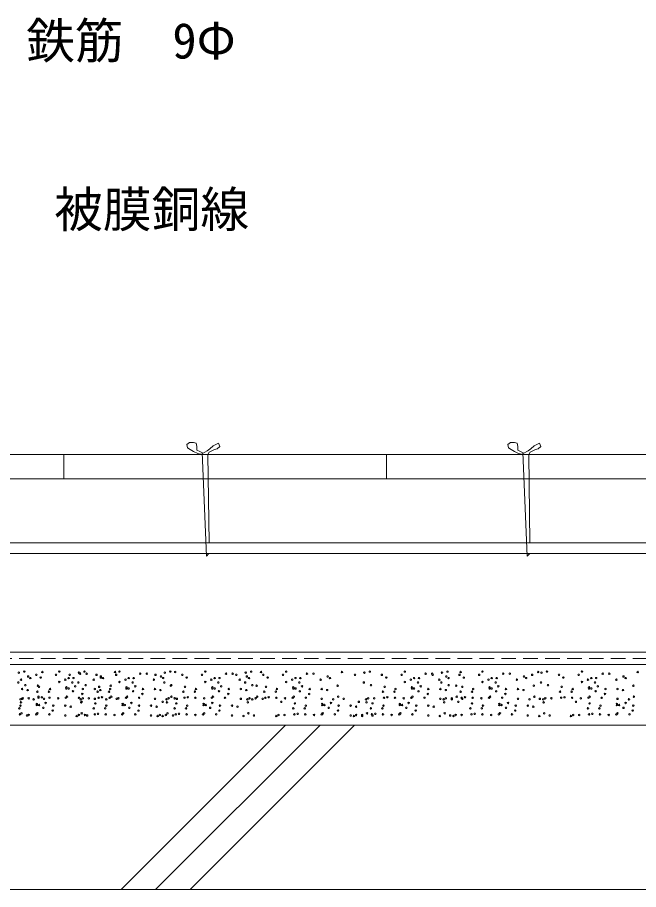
# Model space of a CAD drawing. Units: millimetres, scale not verified. Extents: x -4065 to 3935, y -2767 to 2633.
# Drawn here: x -1073 to -563, y 154 to 870 of the extents above; entities that cross this region are included whole.
import ezdxf
from ezdxf.enums import TextEntityAlignment as Align

# ---------------------------------------------------------------- set-up
doc = ezdxf.new("R2010")
doc.units = ezdxf.units.MM
doc.header["$LTSCALE"] = 10
doc.linetypes.add('DASHED1', pattern=[1.8, 1.2, -0.6])
for name, color, linetype, lineweight in [('0-0_0', 3, 'Continuous', 18), ('0-2_2-0', 7, 'Continuous', 18), ('0-3_2-1', 7, 'Continuous', 18)]:
    doc.layers.add(name, color=color, linetype=linetype, lineweight=lineweight)
doc.styles.add('ＭＳ ゴシック', font='')
doc.styles.get('ＭＳ ゴシック').set_extended_font_data('MS Gothic')

msp = doc.modelspace()

# ---------------------------------------------------------------- linework, layer by layer
at = {"layer": '0-0_0'}
for p, q in [((-1913.51, 511.18), (1167.57, 511.18)), ((-1034.49, 511.18), (-1034.49, 491.18)), ((-769.49, 511.18), (-769.49, 491.18)), ((-1913.51, 491.18), (1167.57, 491.18))]:
    msp.add_line(p, q, dxfattribs=at)
at = {"layer": '0-2_2-0'}
for p, q in [((-920.99, 512.72), (-917.42, 427.66)), ((-915.33, 438.68), (-916.28, 511.18)), ((-657.56, 512.72), (-653.98, 427.66)), ((-651.9, 438.68), (-652.85, 511.18)), ((-1913.51, 438.68), (1167.57, 438.68)), ((-1913.51, 429.68), (1167.57, 429.68)), ((-917.42, 427.66), (-915.47, 429.68)), ((-653.98, 427.66), (-652.03, 429.68)), ((-1913.51, 348.68), (1167.57, 348.68)), ((-1913.51, 338.68), (1167.57, 338.68)), ((-987.45, 153.68), (-852.44, 288.68)), ((-959.16, 153.68), (-824.16, 288.68)), ((-930.88, 153.68), (-795.88, 288.68))]:
    msp.add_line(p, q, dxfattribs=at)
at = {"layer": '0-2_2-0', "color": 3, "linetype": 'DASHED1'}
msp.add_line((-1917.31, 343.52), (1167.57, 343.52), dxfattribs=at)
at = {"layer": '0-2_2-0'}
for points in [[(-920.93, 511.18), (-924.63, 512.04), (-927.96, 513.7), (-930.74, 515.37), (-932.96, 516.48), (-933.52, 519.25), (-931.3, 520.92), (-927.96, 520.92), (-925.74, 520.36), (-925.19, 517.59), (-925.19, 514.81), (-922.97, 513.7), (-920.75, 512.59), (-920.75, 512.04), (-916.86, 514.26), (-914.64, 515.92), (-911.87, 518.14), (-909.65, 519.25), (-907.42, 520.36), (-906.31, 517.59), (-908.53, 515.92), (-910.76, 515.37), (-912.98, 514.26), (-915.2, 513.15), (-916.28, 511.18)], [(-657.49, 511.18), (-661.2, 512.04), (-664.53, 513.7), (-667.3, 515.37), (-669.53, 516.48), (-670.08, 519.25), (-667.86, 520.92), (-664.53, 520.92), (-662.31, 520.36), (-661.75, 517.59), (-661.75, 514.81), (-659.53, 513.7), (-657.31, 512.59), (-657.31, 512.04), (-653.43, 514.26), (-651.21, 515.92), (-648.43, 518.14), (-646.21, 519.25), (-643.99, 520.36), (-642.88, 517.59), (-645.1, 515.92), (-647.32, 515.37), (-649.54, 514.26), (-651.76, 513.15), (-652.85, 511.18)]]:
    msp.add_lwpolyline(points, dxfattribs=at)
for centre in [(-1071.45, 331.9), (-1066.96, 332.8), (-1057.09, 330.11), (-1052.15, 332.35), (-1040.93, 330.11), (-1038.23, 332.8), (-1029.71, 330.11), (-1022.08, 331.9), (-1021.18, 331), (-1017.59, 332.8), (-1015.79, 331), (-1007.71, 330.11), (-992.45, 332.35), (-991.55, 330.11), (-988.86, 332.8), (-971.8, 331), (-966.42, 331), (-959.24, 330.11), (-951.61, 331.9), (-947.12, 332.8), (-943.08, 332.35), (-937.24, 330.11), (-921.08, 330.11), (-918.39, 332.8), (-901.33, 331), (-895.95, 331), (-892.81, 330.11), (-885.18, 331.9), (-880.69, 332.8), (-872.61, 332.35), (-870.81, 330.11), (-854.65, 330.11), (-851.96, 332.8), (-834.91, 331), (-829.52, 331), (-806.18, 332.35), (-795.41, 330.11), (-787.78, 331.9), (-783.29, 332.8), (-773.41, 330.11), (-757.25, 330.11), (-754.56, 332.8), (-737.51, 331), (-732.12, 331), (-731.67, 330.11), (-724.04, 331.9), (-719.55, 332.8), (-709.68, 330.11), (-708.78, 332.35), (-693.52, 330.11), (-690.83, 332.8), (-673.77, 331), (-668.38, 331), (-649.98, 330.11), (-645.04, 332.35), (-642.35, 331.9), (-637.86, 332.8), (-627.99, 330.11), (-611.83, 330.11), (-609.13, 332.8), (-592.08, 331), (-586.69, 331), (-563.35, 332.35), (-1071.9, 323.82), (-1069.65, 326.07), (-1063.82, 328.76), (-1062.02, 327.41), (-1053.49, 327.86), (-1038.23, 324.27), (-1033.3, 326.07), (-1030.6, 327.41), (-1027.46, 323.82), (-1026.56, 327.41), (-1022.52, 323.82), (-1009.96, 326.07), (-1004.12, 328.76), (-1004.12, 327.86), (-1002.33, 327.41), (-988.86, 324.27), (-983.92, 326.07), (-981.23, 327.41), (-978.09, 323.82), (-977.19, 327.41), (-960.58, 326.07), (-954.75, 328.76), (-952.95, 327.41), (-952.05, 323.82), (-933.65, 327.86), (-918.39, 324.27), (-913.45, 326.07), (-910.76, 327.41), (-907.62, 323.82), (-906.72, 327.41), (-890.11, 326.07), (-885.62, 323.82), (-884.28, 328.76), (-882.48, 327.41), (-867.22, 327.86), (-851.96, 324.27), (-847.02, 326.07), (-844.33, 327.41), (-841.19, 323.82), (-840.29, 327.41), (-823.68, 326.07), (-817.85, 328.76), (-816.05, 327.41), (-788.22, 323.82), (-769.82, 327.86), (-754.56, 324.27), (-749.62, 326.07), (-746.93, 327.41), (-743.79, 323.82), (-742.89, 327.41), (-726.28, 326.07), (-724.49, 323.82), (-720.45, 328.76), (-718.65, 327.41), (-706.09, 327.86), (-690.83, 324.27), (-685.89, 326.07), (-683.19, 327.41), (-680.05, 323.82), (-679.15, 327.41), (-662.55, 326.07), (-656.71, 328.76), (-654.92, 327.41), (-642.8, 323.82), (-624.4, 327.86), (-609.13, 324.27), (-604.2, 326.07), (-601.5, 327.41), (-598.36, 323.82), (-597.46, 327.41), (-580.86, 326.07), (-575.02, 328.76), (-573.23, 327.41), (-1068.76, 318.44), (-1066.06, 321.58), (-1064.27, 317.54), (-1056.19, 316.19), (-1055.74, 321.13), (-1054.84, 320.23), (-1046.76, 316.19), (-1045.86, 318.44), (-1032.4, 319.78), (-1032.4, 318.89), (-1030.6, 318.89), (-1027.01, 316.64), (-1025.22, 320.68), (-1018.93, 318.44), (-1016.69, 321.58), (-1009.06, 318.44), (-1006.81, 316.19), (-1005.47, 320.23), (-1004.57, 317.54), (-997.39, 316.19), (-996.49, 318.44), (-996.04, 321.13), (-983.03, 319.78), (-983.03, 318.89), (-981.23, 318.89), (-977.64, 316.64), (-975.84, 320.68), (-969.56, 318.44), (-959.69, 318.44), (-955.2, 317.54), (-946.67, 321.13), (-946.22, 321.58), (-936.35, 316.19), (-935, 320.23), (-926.92, 316.19), (-926.02, 318.44), (-912.56, 319.78), (-912.56, 318.89), (-910.76, 318.89), (-907.17, 316.64), (-905.37, 320.68), (-899.09, 318.44), (-889.22, 318.44), (-884.73, 317.54), (-879.79, 321.58), (-876.2, 321.13), (-869.92, 316.19), (-868.57, 320.23), (-860.49, 316.19), (-859.59, 318.44), (-846.13, 319.78), (-846.13, 318.89), (-844.33, 318.89), (-840.74, 316.64), (-838.95, 320.68), (-832.66, 318.44), (-822.79, 318.44), (-818.3, 317.54), (-809.77, 321.13), (-782.39, 321.58), (-772.52, 316.19), (-771.17, 320.23), (-763.09, 316.19), (-762.19, 318.44), (-748.73, 319.78), (-748.73, 318.89), (-746.93, 318.89), (-743.34, 316.64), (-741.54, 320.68), (-735.26, 318.44), (-725.39, 318.44), (-720.9, 317.54), (-718.65, 321.58), (-712.37, 321.13), (-708.78, 316.19), (-707.43, 320.23), (-699.35, 316.19), (-698.46, 318.44), (-684.99, 319.78), (-684.99, 318.89), (-683.19, 318.89), (-679.6, 316.64), (-677.81, 320.68), (-671.52, 318.44), (-661.65, 318.44), (-657.16, 317.54), (-648.63, 321.13), (-636.96, 321.58), (-627.09, 316.19), (-625.74, 320.23), (-617.66, 316.19), (-616.76, 318.44), (-603.3, 319.78), (-603.3, 318.89), (-601.5, 318.89), (-597.91, 316.64), (-596.12, 320.68), (-589.83, 318.44), (-579.96, 318.44), (-575.47, 317.54), (-566.94, 321.13), (-1070.1, 309.91), (-1069.69, 307.49), (-1068.76, 310.36), (-1068.31, 310.81), (-1063.37, 310.81), (-1059.33, 309.91), (-1055.29, 312.15), (-1055.29, 311.25), (-1052.6, 311.7), (-1050.8, 310.36), (-1046.31, 311.25), (-1039.13, 310.81), (-1032.85, 311.25), (-1031.95, 312.15), (-1022.08, 311.25), (-1020.73, 309.91), (-1020.32, 307.49), (-1019.87, 307.94), (-1019.38, 314.4), (-1018.93, 310.81), (-1014, 310.81), (-1009.06, 310.36), (-1005.92, 311.25), (-1003.22, 311.7), (-999.63, 309.91), (-996.94, 311.25), (-995.59, 312.15), (-991.1, 310.36), (-989.76, 310.81), (-983.47, 311.25), (-982.58, 312.15), (-972.7, 311.25), (-970.01, 314.4), (-959.69, 310.36), (-953.44, 307.94), (-950.26, 309.91), (-950.26, 309.91), (-949.85, 307.49), (-948.46, 310.81), (-946.22, 312.15), (-943.53, 310.81), (-941.73, 310.36), (-935.45, 311.25), (-932.75, 311.7), (-926.47, 311.25), (-919.29, 310.81), (-913.01, 311.25), (-912.11, 312.15), (-902.23, 311.25), (-899.54, 314.4), (-889.22, 310.36), (-883.83, 309.91), (-883.42, 307.49), (-882.03, 310.81), (-879.79, 309.91), (-877.1, 310.81), (-875.75, 312.15), (-871.26, 310.36), (-869.02, 311.25), (-866.32, 311.7), (-860.04, 311.25), (-856.04, 307.94), (-852.86, 310.81), (-846.58, 311.25), (-845.68, 312.15), (-835.8, 311.25), (-833.11, 314.4), (-822.79, 310.36), (-813.36, 309.91), (-809.32, 312.15), (-804.83, 310.36), (-792.3, 307.94), (-786.43, 309.91), (-786.02, 307.49), (-784.63, 310.81), (-779.7, 310.81), (-771.62, 311.25), (-768.92, 311.7), (-762.64, 311.25), (-755.46, 310.81), (-749.18, 311.25), (-748.28, 312.15), (-738.4, 311.25), (-735.71, 314.4), (-725.39, 310.36), (-722.69, 309.91), (-722.28, 307.49), (-720.9, 310.81), (-715.96, 310.81), (-715.96, 309.91), (-711.92, 312.15), (-710.61, 307.94), (-707.88, 311.25), (-707.43, 310.36), (-705.19, 311.7), (-698.9, 311.25), (-691.72, 310.81), (-685.44, 311.25), (-684.54, 312.15), (-674.67, 311.25), (-671.97, 314.4), (-661.65, 310.36), (-652.22, 309.91), (-648.18, 312.15), (-643.7, 310.36), (-641, 309.91), (-640.59, 307.49), (-639.21, 310.81), (-634.27, 310.81), (-626.19, 311.25), (-623.5, 311.7), (-617.21, 311.25), (-614.11, 307.94), (-610.03, 310.81), (-603.75, 311.25), (-602.85, 312.15), (-592.98, 311.25), (-590.28, 314.4), (-579.96, 310.36), (-570.53, 309.91), (-566.49, 312.15), (-1071.04, 302.55), (-1070.14, 304.8), (-1056.68, 306.14), (-1056.68, 305.25), (-1054.88, 305.25), (-1051.29, 303), (-1049.49, 307.04), (-1043.66, 300.76), (-1043.21, 304.8), (-1033.34, 304.8), (-1028.85, 303.9), (-1010, 302.55), (-1008.65, 306.59), (-1000.57, 302.55), (-999.67, 304.8), (-986.21, 306.14), (-986.21, 305.25), (-984.41, 305.25), (-980.82, 303), (-979.03, 307.04), (-973.19, 300.76), (-972.74, 304.8), (-962.87, 304.8), (-958.38, 303.9), (-943.57, 302.55), (-942.22, 306.59), (-934.14, 302.55), (-933.24, 304.8), (-919.78, 306.14), (-919.78, 305.25), (-917.98, 305.25), (-914.39, 303), (-912.6, 307.04), (-906.76, 300.76), (-906.31, 304.8), (-896.44, 304.8), (-891.95, 303.9), (-846.17, 302.55), (-844.82, 306.59), (-836.74, 302.55), (-835.84, 304.8), (-822.38, 306.14), (-822.38, 305.25), (-820.58, 305.25), (-816.99, 303), (-815.2, 307.04), (-809.36, 300.76), (-808.91, 304.8), (-799.04, 304.8), (-794.55, 303.9), (-782.43, 302.55), (-781.08, 306.59), (-773, 302.55), (-772.11, 304.8), (-758.64, 306.14), (-758.64, 305.25), (-756.84, 305.25), (-753.25, 303), (-751.46, 307.04), (-745.62, 300.76), (-745.17, 304.8), (-735.3, 304.8), (-730.81, 303.9), (-700.74, 302.55), (-699.39, 306.59), (-691.31, 302.55), (-690.41, 304.8), (-676.95, 306.14), (-676.95, 305.25), (-675.15, 305.25), (-671.56, 303), (-669.77, 307.04), (-663.93, 300.76), (-663.48, 304.8), (-653.61, 304.8), (-649.12, 303.9), (-604.24, 302.55), (-602.89, 306.59), (-594.81, 302.55), (-593.91, 304.8), (-580.45, 306.14), (-580.45, 305.25), (-578.65, 305.25), (-575.06, 303), (-573.27, 307.04), (-567.43, 300.76), (-566.98, 304.8), (-1070.59, 297.62), (-1069.24, 298.51), (-1064.76, 296.72), (-1063.41, 297.17), (-1057.12, 297.62), (-1056.23, 298.51), (-1046.35, 297.62), (-1033.34, 296.72), (-1023.91, 296.27), (-1023.91, 296.27), (-1022.11, 297.17), (-1019.87, 298.51), (-1017.18, 297.17), (-1015.38, 296.72), (-1009.1, 297.62), (-1006.4, 298.06), (-1000.12, 297.62), (-992.94, 297.17), (-986.66, 297.62), (-985.76, 298.51), (-975.88, 297.62), (-962.87, 296.72), (-957.48, 296.27), (-955.69, 297.17), (-953.44, 296.27), (-950.75, 297.17), (-949.4, 298.51), (-944.91, 296.72), (-942.67, 297.62), (-939.98, 298.06), (-933.69, 297.62), (-926.51, 297.17), (-920.23, 297.62), (-919.33, 298.51), (-909.45, 297.62), (-896.44, 296.72), (-887.01, 296.27), (-882.97, 298.51), (-878.48, 296.72), (-860.08, 296.27), (-858.28, 297.17), (-853.35, 297.17), (-845.27, 297.62), (-842.57, 298.06), (-836.29, 297.62), (-829.11, 297.17), (-822.83, 297.62), (-821.93, 298.51), (-812.05, 297.62), (-799.04, 296.72), (-796.34, 296.27), (-794.55, 297.17), (-789.61, 297.17), (-789.61, 296.27), (-785.57, 298.51), (-781.53, 297.62), (-781.08, 296.72), (-778.84, 298.06), (-772.55, 297.62), (-765.37, 297.17), (-759.09, 297.62), (-758.19, 298.51), (-748.32, 297.62), (-735.3, 296.72), (-725.87, 296.27), (-721.83, 298.51), (-717.35, 296.72), (-714.65, 296.27), (-712.86, 297.17), (-707.92, 297.17), (-699.84, 297.62), (-697.15, 298.06), (-690.86, 297.62), (-683.68, 297.17), (-677.4, 297.62), (-676.5, 298.51), (-666.63, 297.62), (-653.61, 296.72), (-644.18, 296.27), (-640.14, 298.51), (-635.66, 296.72), (-618.15, 296.27), (-616.35, 297.17), (-611.42, 297.17), (-603.34, 297.62), (-600.65, 298.06), (-594.36, 297.62), (-587.18, 297.17), (-580.9, 297.62), (-580, 298.51), (-570.12, 297.62)]:
    msp.add_circle(centre, 0.63, dxfattribs=at)
at = {"layer": '0-3_2-1'}
for p, q in [((-1913.51, 288.68), (1167.57, 288.68)), ((-1913.51, 153.68), (1167.57, 153.68))]:
    msp.add_line(p, q, dxfattribs=at)

# ---------------------------------------------------------------- texts
at = {"layer": '0-0_0', "color": 7, "style": 'ＭＳ ゴシック'}
msp.add_text('被膜銅線', height=29.33, dxfattribs=at).set_placement((-1042.41, 689.04), align=Align.BOTTOM_LEFT)
at = {"layer": '0-2_2-0', "style": 'ＭＳ ゴシック'}
msp.add_text('鉄筋\u30009Φ', height=29.33, dxfattribs=at).set_placement((-1065.45, 827.66), align=Align.BOTTOM_LEFT)

doc.saveas('drawing.dxf')
